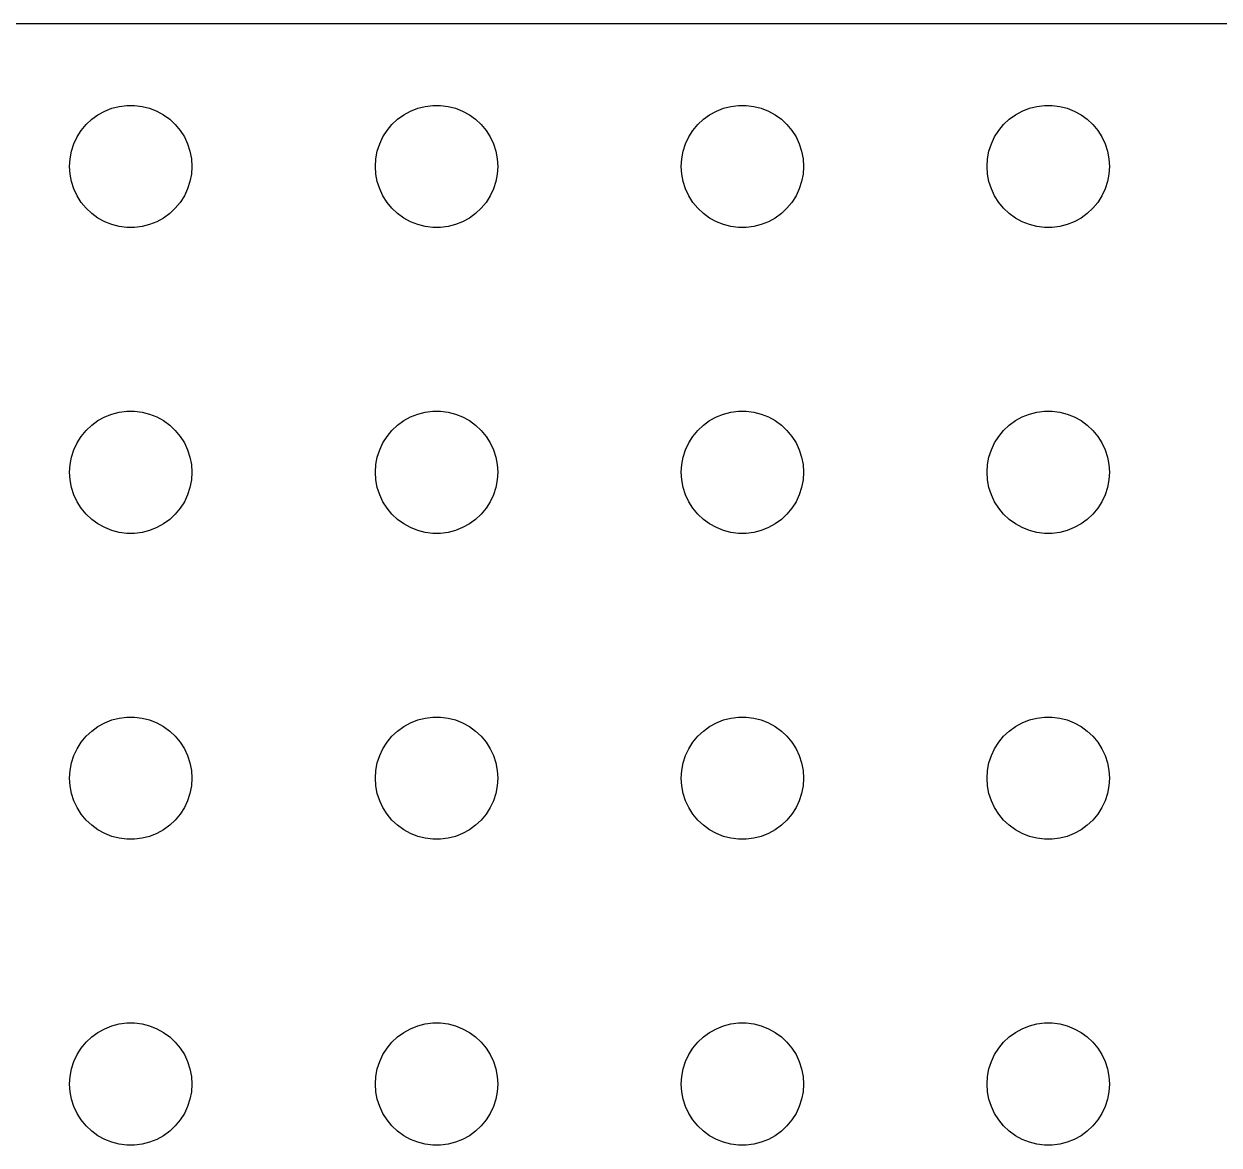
# Model space of a CAD drawing. Header units: metres. Extents: x 0 to 224, y 1 to 224.
# Drawn here: x 107.3 to 165.9, y 169.5 to 224.5 of the extents above; entities that cross this region are included whole.
import ezdxf

# ---------------------------------------------------------------- set-up
doc = ezdxf.new("R2010")
doc.units = ezdxf.units.M

msp = doc.modelspace()

# ---------------------------------------------------------------- linework, layer by layer
for p, q in [((219.814, 224.49), (5.18604, 224.49)), ((111.573, 220.353), (111.938, 220.447)), ((111.938, 220.447), (112.312, 220.494)), ((112.312, 220.494), (112.688, 220.494)), ((112.688, 220.494), (113.062, 220.447)), ((113.062, 220.447), (113.427, 220.353)), ((126.573, 220.353), (126.938, 220.447)), ((126.938, 220.447), (127.312, 220.494)), ((127.312, 220.494), (127.688, 220.494)), ((127.688, 220.494), (128.062, 220.447)), ((128.062, 220.447), (128.427, 220.353)), ((141.573, 220.353), (141.938, 220.447)), ((141.938, 220.447), (142.312, 220.494)), ((142.312, 220.494), (142.688, 220.494)), ((142.688, 220.494), (143.062, 220.447)), ((143.062, 220.447), (143.427, 220.353)), ((156.573, 220.353), (156.938, 220.447)), ((156.938, 220.447), (157.312, 220.494)), ((157.312, 220.494), (157.688, 220.494)), ((157.688, 220.494), (158.062, 220.447)), ((158.062, 220.447), (158.427, 220.353)), ((110.588, 219.812), (110.893, 220.033)), ((110.893, 220.033), (111.223, 220.214)), ((111.223, 220.214), (111.573, 220.353)), ((113.427, 220.353), (113.777, 220.214)), ((113.777, 220.214), (114.107, 220.033)), ((114.107, 220.033), (114.412, 219.812)), ((125.588, 219.812), (125.893, 220.033)), ((125.893, 220.033), (126.223, 220.214)), ((126.223, 220.214), (126.573, 220.353)), ((128.427, 220.353), (128.777, 220.214)), ((128.777, 220.214), (129.107, 220.033)), ((129.107, 220.033), (129.412, 219.812)), ((140.588, 219.812), (140.893, 220.033)), ((140.893, 220.033), (141.223, 220.214)), ((141.223, 220.214), (141.573, 220.353)), ((143.427, 220.353), (143.777, 220.214)), ((143.777, 220.214), (144.107, 220.033)), ((144.107, 220.033), (144.412, 219.812)), ((155.588, 219.812), (155.893, 220.033)), ((155.893, 220.033), (156.223, 220.214)), ((156.223, 220.214), (156.573, 220.353)), ((158.427, 220.353), (158.777, 220.214)), ((158.777, 220.214), (159.107, 220.033)), ((159.107, 220.033), (159.412, 219.812)), ((109.871, 218.945), (110.073, 219.263)), ((110.073, 219.263), (110.313, 219.554)), ((110.313, 219.554), (110.588, 219.812)), ((114.412, 219.812), (114.687, 219.554)), ((114.687, 219.554), (114.927, 219.263)), ((114.927, 219.263), (115.129, 218.945)), ((124.871, 218.945), (125.073, 219.263)), ((125.073, 219.263), (125.313, 219.554)), ((125.313, 219.554), (125.588, 219.812)), ((129.412, 219.812), (129.687, 219.554)), ((129.687, 219.554), (129.927, 219.263)), ((129.927, 219.263), (130.129, 218.945)), ((139.871, 218.945), (140.073, 219.263)), ((140.073, 219.263), (140.313, 219.554)), ((140.313, 219.554), (140.588, 219.812)), ((144.412, 219.812), (144.687, 219.554)), ((144.687, 219.554), (144.927, 219.263)), ((144.927, 219.263), (145.129, 218.945)), ((154.871, 218.945), (155.073, 219.263)), ((155.073, 219.263), (155.313, 219.554)), ((155.313, 219.554), (155.588, 219.812)), ((159.412, 219.812), (159.687, 219.554)), ((159.687, 219.554), (159.927, 219.263)), ((159.927, 219.263), (160.129, 218.945)), ((109.711, 218.604), (109.871, 218.945)), ((115.129, 218.945), (115.289, 218.604)), ((124.711, 218.604), (124.871, 218.945)), ((130.129, 218.945), (130.289, 218.604)), ((139.711, 218.604), (139.871, 218.945)), ((145.129, 218.945), (145.289, 218.604)), ((154.711, 218.604), (154.871, 218.945)), ((160.129, 218.945), (160.289, 218.604)), ((109.524, 217.876), (109.594, 218.246)), ((109.594, 218.246), (109.711, 218.604)), ((115.289, 218.604), (115.406, 218.246)), ((115.406, 218.246), (115.476, 217.876)), ((124.524, 217.876), (124.594, 218.246)), ((124.594, 218.246), (124.711, 218.604)), ((130.289, 218.604), (130.406, 218.246)), ((130.406, 218.246), (130.476, 217.876)), ((139.524, 217.876), (139.594, 218.246)), ((139.594, 218.246), (139.711, 218.604)), ((145.289, 218.604), (145.406, 218.246)), ((145.406, 218.246), (145.476, 217.876)), ((154.524, 217.876), (154.594, 218.246)), ((154.594, 218.246), (154.711, 218.604)), ((160.289, 218.604), (160.406, 218.246)), ((160.406, 218.246), (160.476, 217.876)), ((109.5, 217.5), (109.524, 217.876)), ((109.524, 217.124), (109.5, 217.5)), ((115.476, 217.876), (115.5, 217.5)), ((115.5, 217.5), (115.476, 217.124)), ((124.5, 217.5), (124.524, 217.876)), ((124.524, 217.124), (124.5, 217.5)), ((130.476, 217.876), (130.5, 217.5)), ((130.5, 217.5), (130.476, 217.124)), ((139.5, 217.5), (139.524, 217.876)), ((139.524, 217.124), (139.5, 217.5)), ((145.476, 217.876), (145.5, 217.5)), ((145.5, 217.5), (145.476, 217.124)), ((154.5, 217.5), (154.524, 217.876)), ((154.524, 217.124), (154.5, 217.5)), ((160.476, 217.876), (160.5, 217.5)), ((160.5, 217.5), (160.476, 217.124)), ((109.594, 216.754), (109.524, 217.124)), ((115.476, 217.124), (115.406, 216.754)), ((124.594, 216.754), (124.524, 217.124)), ((130.476, 217.124), (130.406, 216.754)), ((139.594, 216.754), (139.524, 217.124)), ((145.476, 217.124), (145.406, 216.754)), ((154.594, 216.754), (154.524, 217.124)), ((160.476, 217.124), (160.406, 216.754)), ((109.711, 216.396), (109.594, 216.754)), ((109.871, 216.055), (109.711, 216.396)), ((115.289, 216.396), (115.129, 216.055)), ((115.406, 216.754), (115.289, 216.396)), ((124.711, 216.396), (124.594, 216.754)), ((124.871, 216.055), (124.711, 216.396)), ((130.289, 216.396), (130.129, 216.055)), ((130.406, 216.754), (130.289, 216.396)), ((139.711, 216.396), (139.594, 216.754)), ((139.871, 216.055), (139.711, 216.396)), ((145.289, 216.396), (145.129, 216.055)), ((145.406, 216.754), (145.289, 216.396)), ((154.711, 216.396), (154.594, 216.754)), ((154.871, 216.055), (154.711, 216.396)), ((160.289, 216.396), (160.129, 216.055)), ((160.406, 216.754), (160.289, 216.396)), ((110.073, 215.737), (109.871, 216.055)), ((110.313, 215.446), (110.073, 215.737)), ((114.927, 215.737), (114.687, 215.446)), ((115.129, 216.055), (114.927, 215.737)), ((125.073, 215.737), (124.871, 216.055)), ((125.313, 215.446), (125.073, 215.737)), ((129.927, 215.737), (129.687, 215.446)), ((130.129, 216.055), (129.927, 215.737)), ((140.073, 215.737), (139.871, 216.055)), ((140.313, 215.446), (140.073, 215.737)), ((144.927, 215.737), (144.687, 215.446)), ((145.129, 216.055), (144.927, 215.737)), ((155.073, 215.737), (154.871, 216.055)), ((155.313, 215.446), (155.073, 215.737)), ((159.927, 215.737), (159.687, 215.446)), ((160.129, 216.055), (159.927, 215.737)), ((110.588, 215.188), (110.313, 215.446)), ((110.893, 214.967), (110.588, 215.188)), ((114.412, 215.188), (114.107, 214.967)), ((114.687, 215.446), (114.412, 215.188)), ((125.588, 215.188), (125.313, 215.446)), ((125.893, 214.967), (125.588, 215.188)), ((129.412, 215.188), (129.107, 214.967)), ((129.687, 215.446), (129.412, 215.188)), ((140.588, 215.188), (140.313, 215.446)), ((140.893, 214.967), (140.588, 215.188)), ((144.412, 215.188), (144.107, 214.967)), ((144.687, 215.446), (144.412, 215.188)), ((155.588, 215.188), (155.313, 215.446)), ((155.893, 214.967), (155.588, 215.188)), ((159.412, 215.188), (159.107, 214.967)), ((159.687, 215.446), (159.412, 215.188)), ((111.223, 214.786), (110.893, 214.967)), ((111.573, 214.647), (111.223, 214.786)), ((111.938, 214.553), (111.573, 214.647)), ((112.312, 214.506), (111.938, 214.553)), ((113.062, 214.553), (112.688, 214.506)), ((113.427, 214.647), (113.062, 214.553)), ((113.777, 214.786), (113.427, 214.647)), ((114.107, 214.967), (113.777, 214.786)), ((126.223, 214.786), (125.893, 214.967)), ((126.573, 214.647), (126.223, 214.786)), ((126.938, 214.553), (126.573, 214.647)), ((127.312, 214.506), (126.938, 214.553)), ((128.062, 214.553), (127.688, 214.506)), ((128.427, 214.647), (128.062, 214.553)), ((128.777, 214.786), (128.427, 214.647)), ((129.107, 214.967), (128.777, 214.786)), ((141.223, 214.786), (140.893, 214.967)), ((141.573, 214.647), (141.223, 214.786)), ((141.938, 214.553), (141.573, 214.647)), ((142.312, 214.506), (141.938, 214.553)), ((143.062, 214.553), (142.688, 214.506)), ((143.427, 214.647), (143.062, 214.553)), ((143.777, 214.786), (143.427, 214.647)), ((144.107, 214.967), (143.777, 214.786)), ((156.223, 214.786), (155.893, 214.967)), ((156.573, 214.647), (156.223, 214.786)), ((156.938, 214.553), (156.573, 214.647)), ((157.312, 214.506), (156.938, 214.553)), ((158.062, 214.553), (157.688, 214.506)), ((158.427, 214.647), (158.062, 214.553)), ((158.777, 214.786), (158.427, 214.647)), ((159.107, 214.967), (158.777, 214.786)), ((112.688, 214.506), (112.312, 214.506)), ((127.688, 214.506), (127.312, 214.506)), ((142.688, 214.506), (142.312, 214.506)), ((157.688, 214.506), (157.312, 214.506)), ((110.893, 205.033), (111.223, 205.214)), ((111.223, 205.214), (111.573, 205.353)), ((111.573, 205.353), (111.938, 205.447)), ((111.938, 205.447), (112.312, 205.494)), ((112.312, 205.494), (112.688, 205.494)), ((112.688, 205.494), (113.062, 205.447)), ((113.062, 205.447), (113.427, 205.353)), ((113.427, 205.353), (113.777, 205.214)), ((113.777, 205.214), (114.107, 205.033)), ((125.893, 205.033), (126.223, 205.214)), ((126.223, 205.214), (126.573, 205.353)), ((126.573, 205.353), (126.938, 205.447)), ((126.938, 205.447), (127.312, 205.494)), ((127.312, 205.494), (127.688, 205.494)), ((127.688, 205.494), (128.062, 205.447)), ((128.062, 205.447), (128.427, 205.353)), ((128.427, 205.353), (128.777, 205.214)), ((128.777, 205.214), (129.107, 205.033)), ((140.893, 205.033), (141.223, 205.214)), ((141.223, 205.214), (141.573, 205.353)), ((141.573, 205.353), (141.938, 205.447)), ((141.938, 205.447), (142.312, 205.494)), ((142.312, 205.494), (142.688, 205.494)), ((142.688, 205.494), (143.062, 205.447)), ((143.062, 205.447), (143.427, 205.353)), ((143.427, 205.353), (143.777, 205.214)), ((143.777, 205.214), (144.107, 205.033)), ((155.893, 205.033), (156.223, 205.214)), ((156.223, 205.214), (156.573, 205.353)), ((156.573, 205.353), (156.938, 205.447)), ((156.938, 205.447), (157.312, 205.494)), ((157.312, 205.494), (157.688, 205.494)), ((157.688, 205.494), (158.062, 205.447)), ((158.062, 205.447), (158.427, 205.353)), ((158.427, 205.353), (158.777, 205.214)), ((158.777, 205.214), (159.107, 205.033)), ((110.313, 204.554), (110.588, 204.812)), ((110.588, 204.812), (110.893, 205.033)), ((114.107, 205.033), (114.412, 204.812)), ((114.412, 204.812), (114.687, 204.554)), ((125.313, 204.554), (125.588, 204.812)), ((125.588, 204.812), (125.893, 205.033)), ((129.107, 205.033), (129.412, 204.812)), ((129.412, 204.812), (129.687, 204.554)), ((140.313, 204.554), (140.588, 204.812)), ((140.588, 204.812), (140.893, 205.033)), ((144.107, 205.033), (144.412, 204.812)), ((144.412, 204.812), (144.687, 204.554)), ((155.313, 204.554), (155.588, 204.812)), ((155.588, 204.812), (155.893, 205.033)), ((159.107, 205.033), (159.412, 204.812)), ((159.412, 204.812), (159.687, 204.554)), ((109.871, 203.945), (110.073, 204.263)), ((110.073, 204.263), (110.313, 204.554)), ((114.687, 204.554), (114.927, 204.263)), ((114.927, 204.263), (115.129, 203.945)), ((124.871, 203.945), (125.073, 204.263)), ((125.073, 204.263), (125.313, 204.554)), ((129.687, 204.554), (129.927, 204.263)), ((129.927, 204.263), (130.129, 203.945)), ((139.871, 203.945), (140.073, 204.263)), ((140.073, 204.263), (140.313, 204.554)), ((144.687, 204.554), (144.927, 204.263)), ((144.927, 204.263), (145.129, 203.945)), ((154.871, 203.945), (155.073, 204.263)), ((155.073, 204.263), (155.313, 204.554)), ((159.687, 204.554), (159.927, 204.263)), ((159.927, 204.263), (160.129, 203.945)), ((109.594, 203.246), (109.711, 203.604)), ((109.711, 203.604), (109.871, 203.945)), ((115.129, 203.945), (115.289, 203.604)), ((115.289, 203.604), (115.406, 203.246)), ((124.594, 203.246), (124.711, 203.604)), ((124.711, 203.604), (124.871, 203.945)), ((130.129, 203.945), (130.289, 203.604)), ((130.289, 203.604), (130.406, 203.246)), ((139.594, 203.246), (139.711, 203.604)), ((139.711, 203.604), (139.871, 203.945)), ((145.129, 203.945), (145.289, 203.604)), ((145.289, 203.604), (145.406, 203.246)), ((154.594, 203.246), (154.711, 203.604)), ((154.711, 203.604), (154.871, 203.945)), ((160.129, 203.945), (160.289, 203.604)), ((160.289, 203.604), (160.406, 203.246)), ((109.5, 202.5), (109.524, 202.876)), ((109.524, 202.876), (109.594, 203.246)), ((115.406, 203.246), (115.476, 202.876)), ((115.476, 202.876), (115.5, 202.5)), ((124.5, 202.5), (124.524, 202.876)), ((124.524, 202.876), (124.594, 203.246)), ((130.406, 203.246), (130.476, 202.876)), ((130.476, 202.876), (130.5, 202.5)), ((139.5, 202.5), (139.524, 202.876)), ((139.524, 202.876), (139.594, 203.246)), ((145.406, 203.246), (145.476, 202.876)), ((145.476, 202.876), (145.5, 202.5)), ((154.5, 202.5), (154.524, 202.876)), ((154.524, 202.876), (154.594, 203.246)), ((160.406, 203.246), (160.476, 202.876)), ((160.476, 202.876), (160.5, 202.5)), ((109.524, 202.124), (109.5, 202.5)), ((115.5, 202.5), (115.476, 202.124)), ((124.524, 202.124), (124.5, 202.5)), ((130.5, 202.5), (130.476, 202.124)), ((139.524, 202.124), (139.5, 202.5)), ((145.5, 202.5), (145.476, 202.124)), ((154.524, 202.124), (154.5, 202.5)), ((160.5, 202.5), (160.476, 202.124)), ((109.594, 201.754), (109.524, 202.124)), ((109.711, 201.396), (109.594, 201.754)), ((115.406, 201.754), (115.289, 201.396)), ((115.476, 202.124), (115.406, 201.754)), ((124.594, 201.754), (124.524, 202.124)), ((124.711, 201.396), (124.594, 201.754)), ((130.406, 201.754), (130.289, 201.396)), ((130.476, 202.124), (130.406, 201.754)), ((139.594, 201.754), (139.524, 202.124)), ((139.711, 201.396), (139.594, 201.754)), ((145.406, 201.754), (145.289, 201.396)), ((145.476, 202.124), (145.406, 201.754)), ((154.594, 201.754), (154.524, 202.124)), ((154.711, 201.396), (154.594, 201.754)), ((160.406, 201.754), (160.289, 201.396)), ((160.476, 202.124), (160.406, 201.754)), ((109.871, 201.055), (109.711, 201.396)), ((115.289, 201.396), (115.129, 201.055)), ((124.871, 201.055), (124.711, 201.396)), ((130.289, 201.396), (130.129, 201.055)), ((139.871, 201.055), (139.711, 201.396)), ((145.289, 201.396), (145.129, 201.055)), ((154.871, 201.055), (154.711, 201.396)), ((160.289, 201.396), (160.129, 201.055)), ((110.073, 200.737), (109.871, 201.055)), ((110.313, 200.446), (110.073, 200.737)), ((114.927, 200.737), (114.687, 200.446)), ((115.129, 201.055), (114.927, 200.737)), ((125.073, 200.737), (124.871, 201.055)), ((125.313, 200.446), (125.073, 200.737)), ((129.927, 200.737), (129.687, 200.446)), ((130.129, 201.055), (129.927, 200.737)), ((140.073, 200.737), (139.871, 201.055)), ((140.313, 200.446), (140.073, 200.737)), ((144.927, 200.737), (144.687, 200.446)), ((145.129, 201.055), (144.927, 200.737)), ((155.073, 200.737), (154.871, 201.055)), ((155.313, 200.446), (155.073, 200.737)), ((159.927, 200.737), (159.687, 200.446)), ((160.129, 201.055), (159.927, 200.737)), ((110.588, 200.188), (110.313, 200.446)), ((110.893, 199.967), (110.588, 200.188)), ((111.223, 199.786), (110.893, 199.967)), ((114.107, 199.967), (113.777, 199.786)), ((114.412, 200.188), (114.107, 199.967)), ((114.687, 200.446), (114.412, 200.188)), ((125.588, 200.188), (125.313, 200.446)), ((125.893, 199.967), (125.588, 200.188)), ((126.223, 199.786), (125.893, 199.967)), ((129.107, 199.967), (128.777, 199.786)), ((129.412, 200.188), (129.107, 199.967)), ((129.687, 200.446), (129.412, 200.188)), ((140.588, 200.188), (140.313, 200.446)), ((140.893, 199.967), (140.588, 200.188)), ((141.223, 199.786), (140.893, 199.967)), ((144.107, 199.967), (143.777, 199.786)), ((144.412, 200.188), (144.107, 199.967)), ((144.687, 200.446), (144.412, 200.188)), ((155.588, 200.188), (155.313, 200.446)), ((155.893, 199.967), (155.588, 200.188)), ((156.223, 199.786), (155.893, 199.967)), ((159.107, 199.967), (158.777, 199.786)), ((159.412, 200.188), (159.107, 199.967)), ((159.687, 200.446), (159.412, 200.188)), ((111.573, 199.647), (111.223, 199.786)), ((111.938, 199.553), (111.573, 199.647)), ((112.312, 199.506), (111.938, 199.553)), ((112.688, 199.506), (112.312, 199.506)), ((113.062, 199.553), (112.688, 199.506)), ((113.427, 199.647), (113.062, 199.553)), ((113.777, 199.786), (113.427, 199.647)), ((126.573, 199.647), (126.223, 199.786)), ((126.938, 199.553), (126.573, 199.647)), ((127.312, 199.506), (126.938, 199.553)), ((127.688, 199.506), (127.312, 199.506)), ((128.062, 199.553), (127.688, 199.506)), ((128.427, 199.647), (128.062, 199.553)), ((128.777, 199.786), (128.427, 199.647)), ((141.573, 199.647), (141.223, 199.786)), ((141.938, 199.553), (141.573, 199.647)), ((142.312, 199.506), (141.938, 199.553)), ((142.688, 199.506), (142.312, 199.506)), ((143.062, 199.553), (142.688, 199.506)), ((143.427, 199.647), (143.062, 199.553)), ((143.777, 199.786), (143.427, 199.647)), ((156.573, 199.647), (156.223, 199.786)), ((156.938, 199.553), (156.573, 199.647)), ((157.312, 199.506), (156.938, 199.553)), ((157.688, 199.506), (157.312, 199.506)), ((158.062, 199.553), (157.688, 199.506)), ((158.427, 199.647), (158.062, 199.553)), ((158.777, 199.786), (158.427, 199.647)), ((110.588, 189.812), (110.893, 190.033)), ((110.893, 190.033), (111.223, 190.214)), ((111.223, 190.214), (111.573, 190.353)), ((111.573, 190.353), (111.938, 190.447)), ((111.938, 190.447), (112.312, 190.494)), ((112.312, 190.494), (112.688, 190.494)), ((112.688, 190.494), (113.062, 190.447)), ((113.062, 190.447), (113.427, 190.353)), ((113.427, 190.353), (113.777, 190.214)), ((113.777, 190.214), (114.107, 190.033)), ((114.107, 190.033), (114.412, 189.812)), ((125.588, 189.812), (125.893, 190.033)), ((125.893, 190.033), (126.223, 190.214)), ((126.223, 190.214), (126.573, 190.353)), ((126.573, 190.353), (126.938, 190.447)), ((126.938, 190.447), (127.312, 190.494)), ((127.312, 190.494), (127.688, 190.494)), ((127.688, 190.494), (128.062, 190.447)), ((128.062, 190.447), (128.427, 190.353)), ((128.427, 190.353), (128.777, 190.214)), ((128.777, 190.214), (129.107, 190.033)), ((129.107, 190.033), (129.412, 189.812)), ((140.588, 189.812), (140.893, 190.033)), ((140.893, 190.033), (141.223, 190.214)), ((141.223, 190.214), (141.573, 190.353)), ((141.573, 190.353), (141.938, 190.447)), ((141.938, 190.447), (142.312, 190.494)), ((142.312, 190.494), (142.688, 190.494)), ((142.688, 190.494), (143.062, 190.447)), ((143.062, 190.447), (143.427, 190.353)), ((143.427, 190.353), (143.777, 190.214)), ((143.777, 190.214), (144.107, 190.033)), ((144.107, 190.033), (144.412, 189.812)), ((155.588, 189.812), (155.893, 190.033)), ((155.893, 190.033), (156.223, 190.214)), ((156.223, 190.214), (156.573, 190.353)), ((156.573, 190.353), (156.938, 190.447)), ((156.938, 190.447), (157.312, 190.494)), ((157.312, 190.494), (157.688, 190.494)), ((157.688, 190.494), (158.062, 190.447)), ((158.062, 190.447), (158.427, 190.353)), ((158.427, 190.353), (158.777, 190.214)), ((158.777, 190.214), (159.107, 190.033)), ((159.107, 190.033), (159.412, 189.812)), ((110.073, 189.263), (110.313, 189.554)), ((110.313, 189.554), (110.588, 189.812)), ((114.412, 189.812), (114.687, 189.554)), ((114.687, 189.554), (114.927, 189.263)), ((125.073, 189.263), (125.313, 189.554)), ((125.313, 189.554), (125.588, 189.812)), ((129.412, 189.812), (129.687, 189.554)), ((129.687, 189.554), (129.927, 189.263)), ((140.073, 189.263), (140.313, 189.554)), ((140.313, 189.554), (140.588, 189.812)), ((144.412, 189.812), (144.687, 189.554)), ((144.687, 189.554), (144.927, 189.263)), ((155.073, 189.263), (155.313, 189.554)), ((155.313, 189.554), (155.588, 189.812)), ((159.412, 189.812), (159.687, 189.554)), ((159.687, 189.554), (159.927, 189.263)), ((109.711, 188.604), (109.871, 188.945)), ((109.871, 188.945), (110.073, 189.263)), ((114.927, 189.263), (115.129, 188.945)), ((115.129, 188.945), (115.289, 188.604)), ((124.711, 188.604), (124.871, 188.945)), ((124.871, 188.945), (125.073, 189.263)), ((129.927, 189.263), (130.129, 188.945)), ((130.129, 188.945), (130.289, 188.604)), ((139.711, 188.604), (139.871, 188.945)), ((139.871, 188.945), (140.073, 189.263)), ((144.927, 189.263), (145.129, 188.945)), ((145.129, 188.945), (145.289, 188.604)), ((154.711, 188.604), (154.871, 188.945)), ((154.871, 188.945), (155.073, 189.263)), ((159.927, 189.263), (160.129, 188.945)), ((160.129, 188.945), (160.289, 188.604)), ((109.524, 187.876), (109.594, 188.246)), ((109.594, 188.246), (109.711, 188.604)), ((115.289, 188.604), (115.406, 188.246)), ((115.406, 188.246), (115.476, 187.876)), ((124.524, 187.876), (124.594, 188.246)), ((124.594, 188.246), (124.711, 188.604)), ((130.289, 188.604), (130.406, 188.246)), ((130.406, 188.246), (130.476, 187.876)), ((139.524, 187.876), (139.594, 188.246)), ((139.594, 188.246), (139.711, 188.604)), ((145.289, 188.604), (145.406, 188.246)), ((145.406, 188.246), (145.476, 187.876)), ((154.524, 187.876), (154.594, 188.246)), ((154.594, 188.246), (154.711, 188.604)), ((160.289, 188.604), (160.406, 188.246)), ((160.406, 188.246), (160.476, 187.876)), ((109.5, 187.5), (109.524, 187.876)), ((115.476, 187.876), (115.5, 187.5)), ((124.5, 187.5), (124.524, 187.876)), ((130.476, 187.876), (130.5, 187.5)), ((139.5, 187.5), (139.524, 187.876)), ((145.476, 187.876), (145.5, 187.5)), ((154.5, 187.5), (154.524, 187.876)), ((160.476, 187.876), (160.5, 187.5)), ((109.524, 187.124), (109.5, 187.5)), ((109.594, 186.754), (109.524, 187.124)), ((115.476, 187.124), (115.406, 186.754)), ((115.5, 187.5), (115.476, 187.124)), ((124.524, 187.124), (124.5, 187.5)), ((124.594, 186.754), (124.524, 187.124)), ((130.476, 187.124), (130.406, 186.754)), ((130.5, 187.5), (130.476, 187.124)), ((139.524, 187.124), (139.5, 187.5)), ((139.594, 186.754), (139.524, 187.124)), ((145.476, 187.124), (145.406, 186.754)), ((145.5, 187.5), (145.476, 187.124)), ((154.524, 187.124), (154.5, 187.5)), ((154.594, 186.754), (154.524, 187.124)), ((160.476, 187.124), (160.406, 186.754)), ((160.5, 187.5), (160.476, 187.124)), ((109.711, 186.396), (109.594, 186.754)), ((115.406, 186.754), (115.289, 186.396)), ((124.711, 186.396), (124.594, 186.754)), ((130.406, 186.754), (130.289, 186.396)), ((139.711, 186.396), (139.594, 186.754)), ((145.406, 186.754), (145.289, 186.396)), ((154.711, 186.396), (154.594, 186.754)), ((160.406, 186.754), (160.289, 186.396)), ((109.871, 186.055), (109.711, 186.396)), ((110.073, 185.737), (109.871, 186.055)), ((115.129, 186.055), (114.927, 185.737)), ((115.289, 186.396), (115.129, 186.055)), ((124.871, 186.055), (124.711, 186.396)), ((125.073, 185.737), (124.871, 186.055)), ((130.129, 186.055), (129.927, 185.737)), ((130.289, 186.396), (130.129, 186.055)), ((139.871, 186.055), (139.711, 186.396)), ((140.073, 185.737), (139.871, 186.055)), ((145.129, 186.055), (144.927, 185.737)), ((145.289, 186.396), (145.129, 186.055)), ((154.871, 186.055), (154.711, 186.396)), ((155.073, 185.737), (154.871, 186.055)), ((160.129, 186.055), (159.927, 185.737)), ((160.289, 186.396), (160.129, 186.055)), ((110.313, 185.446), (110.073, 185.737)), ((110.588, 185.188), (110.313, 185.446)), ((114.687, 185.446), (114.412, 185.188)), ((114.927, 185.737), (114.687, 185.446)), ((125.313, 185.446), (125.073, 185.737)), ((125.588, 185.188), (125.313, 185.446)), ((129.687, 185.446), (129.412, 185.188)), ((129.927, 185.737), (129.687, 185.446)), ((140.313, 185.446), (140.073, 185.737)), ((140.588, 185.188), (140.313, 185.446)), ((144.687, 185.446), (144.412, 185.188)), ((144.927, 185.737), (144.687, 185.446)), ((155.313, 185.446), (155.073, 185.737)), ((155.588, 185.188), (155.313, 185.446)), ((159.687, 185.446), (159.412, 185.188)), ((159.927, 185.737), (159.687, 185.446)), ((110.893, 184.967), (110.588, 185.188)), ((111.223, 184.786), (110.893, 184.967)), ((111.573, 184.647), (111.223, 184.786)), ((113.777, 184.786), (113.427, 184.647)), ((114.107, 184.967), (113.777, 184.786)), ((114.412, 185.188), (114.107, 184.967)), ((125.893, 184.967), (125.588, 185.188)), ((126.223, 184.786), (125.893, 184.967)), ((126.573, 184.647), (126.223, 184.786)), ((128.777, 184.786), (128.427, 184.647)), ((129.107, 184.967), (128.777, 184.786)), ((129.412, 185.188), (129.107, 184.967)), ((140.893, 184.967), (140.588, 185.188)), ((141.223, 184.786), (140.893, 184.967)), ((141.573, 184.647), (141.223, 184.786)), ((143.777, 184.786), (143.427, 184.647)), ((144.107, 184.967), (143.777, 184.786)), ((144.412, 185.188), (144.107, 184.967)), ((155.893, 184.967), (155.588, 185.188)), ((156.223, 184.786), (155.893, 184.967)), ((156.573, 184.647), (156.223, 184.786)), ((158.777, 184.786), (158.427, 184.647)), ((159.107, 184.967), (158.777, 184.786)), ((159.412, 185.188), (159.107, 184.967)), ((111.938, 184.553), (111.573, 184.647)), ((112.312, 184.506), (111.938, 184.553)), ((112.688, 184.506), (112.312, 184.506)), ((113.062, 184.553), (112.688, 184.506)), ((113.427, 184.647), (113.062, 184.553)), ((126.938, 184.553), (126.573, 184.647)), ((127.312, 184.506), (126.938, 184.553)), ((127.688, 184.506), (127.312, 184.506)), ((128.062, 184.553), (127.688, 184.506)), ((128.427, 184.647), (128.062, 184.553)), ((141.938, 184.553), (141.573, 184.647)), ((142.312, 184.506), (141.938, 184.553)), ((142.688, 184.506), (142.312, 184.506)), ((143.062, 184.553), (142.688, 184.506)), ((143.427, 184.647), (143.062, 184.553)), ((156.938, 184.553), (156.573, 184.647)), ((157.312, 184.506), (156.938, 184.553)), ((157.688, 184.506), (157.312, 184.506)), ((158.062, 184.553), (157.688, 184.506)), ((158.427, 184.647), (158.062, 184.553)), ((111.223, 175.214), (111.573, 175.353)), ((111.573, 175.353), (111.938, 175.447)), ((111.938, 175.447), (112.312, 175.494)), ((112.312, 175.494), (112.688, 175.494)), ((112.688, 175.494), (113.062, 175.447)), ((113.062, 175.447), (113.427, 175.353)), ((113.427, 175.353), (113.777, 175.214)), ((126.223, 175.214), (126.573, 175.353)), ((126.573, 175.353), (126.938, 175.447)), ((126.938, 175.447), (127.312, 175.494)), ((127.312, 175.494), (127.688, 175.494)), ((127.688, 175.494), (128.062, 175.447)), ((128.062, 175.447), (128.427, 175.353)), ((128.427, 175.353), (128.777, 175.214)), ((141.223, 175.214), (141.573, 175.353)), ((141.573, 175.353), (141.938, 175.447)), ((141.938, 175.447), (142.312, 175.494)), ((142.312, 175.494), (142.688, 175.494)), ((142.688, 175.494), (143.062, 175.447)), ((143.062, 175.447), (143.427, 175.353)), ((143.427, 175.353), (143.777, 175.214)), ((156.223, 175.214), (156.573, 175.353)), ((156.573, 175.353), (156.938, 175.447)), ((156.938, 175.447), (157.312, 175.494)), ((157.312, 175.494), (157.688, 175.494)), ((157.688, 175.494), (158.062, 175.447)), ((158.062, 175.447), (158.427, 175.353)), ((158.427, 175.353), (158.777, 175.214)), ((110.313, 174.554), (110.588, 174.812)), ((110.588, 174.812), (110.893, 175.033)), ((110.893, 175.033), (111.223, 175.214)), ((113.777, 175.214), (114.107, 175.033)), ((114.107, 175.033), (114.412, 174.812)), ((114.412, 174.812), (114.687, 174.554)), ((125.313, 174.554), (125.588, 174.812)), ((125.588, 174.812), (125.893, 175.033)), ((125.893, 175.033), (126.223, 175.214)), ((128.777, 175.214), (129.107, 175.033)), ((129.107, 175.033), (129.412, 174.812)), ((129.412, 174.812), (129.687, 174.554)), ((140.313, 174.554), (140.588, 174.812)), ((140.588, 174.812), (140.893, 175.033)), ((140.893, 175.033), (141.223, 175.214)), ((143.777, 175.214), (144.107, 175.033)), ((144.107, 175.033), (144.412, 174.812)), ((144.412, 174.812), (144.687, 174.554)), ((155.313, 174.554), (155.588, 174.812)), ((155.588, 174.812), (155.893, 175.033)), ((155.893, 175.033), (156.223, 175.214)), ((158.777, 175.214), (159.107, 175.033)), ((159.107, 175.033), (159.412, 174.812)), ((159.412, 174.812), (159.687, 174.554)), ((109.871, 173.945), (110.073, 174.263)), ((110.073, 174.263), (110.313, 174.554)), ((114.687, 174.554), (114.927, 174.263)), ((114.927, 174.263), (115.129, 173.945)), ((124.871, 173.945), (125.073, 174.263)), ((125.073, 174.263), (125.313, 174.554)), ((129.687, 174.554), (129.927, 174.263)), ((129.927, 174.263), (130.129, 173.945)), ((139.871, 173.945), (140.073, 174.263)), ((140.073, 174.263), (140.313, 174.554)), ((144.687, 174.554), (144.927, 174.263)), ((144.927, 174.263), (145.129, 173.945)), ((154.871, 173.945), (155.073, 174.263)), ((155.073, 174.263), (155.313, 174.554)), ((159.687, 174.554), (159.927, 174.263)), ((159.927, 174.263), (160.129, 173.945)), ((109.594, 173.246), (109.711, 173.604)), ((109.711, 173.604), (109.871, 173.945)), ((115.129, 173.945), (115.289, 173.604)), ((115.289, 173.604), (115.406, 173.246)), ((124.594, 173.246), (124.711, 173.604)), ((124.711, 173.604), (124.871, 173.945)), ((130.129, 173.945), (130.289, 173.604)), ((130.289, 173.604), (130.406, 173.246)), ((139.594, 173.246), (139.711, 173.604)), ((139.711, 173.604), (139.871, 173.945)), ((145.129, 173.945), (145.289, 173.604)), ((145.289, 173.604), (145.406, 173.246)), ((154.594, 173.246), (154.711, 173.604)), ((154.711, 173.604), (154.871, 173.945)), ((160.129, 173.945), (160.289, 173.604)), ((160.289, 173.604), (160.406, 173.246)), ((109.524, 172.876), (109.594, 173.246)), ((115.406, 173.246), (115.476, 172.876)), ((124.524, 172.876), (124.594, 173.246)), ((130.406, 173.246), (130.476, 172.876)), ((139.524, 172.876), (139.594, 173.246)), ((145.406, 173.246), (145.476, 172.876)), ((154.524, 172.876), (154.594, 173.246)), ((160.406, 173.246), (160.476, 172.876)), ((109.5, 172.5), (109.524, 172.876)), ((109.524, 172.124), (109.5, 172.5)), ((115.476, 172.876), (115.5, 172.5)), ((115.5, 172.5), (115.476, 172.124)), ((124.5, 172.5), (124.524, 172.876)), ((124.524, 172.124), (124.5, 172.5)), ((130.476, 172.876), (130.5, 172.5)), ((130.5, 172.5), (130.476, 172.124)), ((139.5, 172.5), (139.524, 172.876)), ((139.524, 172.124), (139.5, 172.5)), ((145.476, 172.876), (145.5, 172.5)), ((145.5, 172.5), (145.476, 172.124)), ((154.5, 172.5), (154.524, 172.876)), ((154.524, 172.124), (154.5, 172.5)), ((160.476, 172.876), (160.5, 172.5)), ((160.5, 172.5), (160.476, 172.124)), ((109.594, 171.754), (109.524, 172.124)), ((115.476, 172.124), (115.406, 171.754)), ((124.594, 171.754), (124.524, 172.124)), ((130.476, 172.124), (130.406, 171.754)), ((139.594, 171.754), (139.524, 172.124)), ((145.476, 172.124), (145.406, 171.754)), ((154.594, 171.754), (154.524, 172.124)), ((160.476, 172.124), (160.406, 171.754)), ((109.711, 171.396), (109.594, 171.754)), ((109.871, 171.055), (109.711, 171.396)), ((115.289, 171.396), (115.129, 171.055)), ((115.406, 171.754), (115.289, 171.396)), ((124.711, 171.396), (124.594, 171.754)), ((124.871, 171.055), (124.711, 171.396)), ((130.289, 171.396), (130.129, 171.055)), ((130.406, 171.754), (130.289, 171.396)), ((139.711, 171.396), (139.594, 171.754)), ((139.871, 171.055), (139.711, 171.396)), ((145.289, 171.396), (145.129, 171.055)), ((145.406, 171.754), (145.289, 171.396)), ((154.711, 171.396), (154.594, 171.754)), ((154.871, 171.055), (154.711, 171.396)), ((160.289, 171.396), (160.129, 171.055)), ((160.406, 171.754), (160.289, 171.396)), ((110.073, 170.737), (109.871, 171.055)), ((110.313, 170.446), (110.073, 170.737)), ((114.927, 170.737), (114.687, 170.446)), ((115.129, 171.055), (114.927, 170.737)), ((125.073, 170.737), (124.871, 171.055)), ((125.313, 170.446), (125.073, 170.737)), ((129.927, 170.737), (129.687, 170.446)), ((130.129, 171.055), (129.927, 170.737)), ((140.073, 170.737), (139.871, 171.055)), ((140.313, 170.446), (140.073, 170.737)), ((144.927, 170.737), (144.687, 170.446)), ((145.129, 171.055), (144.927, 170.737)), ((155.073, 170.737), (154.871, 171.055)), ((155.313, 170.446), (155.073, 170.737)), ((159.927, 170.737), (159.687, 170.446)), ((160.129, 171.055), (159.927, 170.737)), ((110.588, 170.188), (110.313, 170.446)), ((110.893, 169.967), (110.588, 170.188)), ((114.412, 170.188), (114.107, 169.967)), ((114.687, 170.446), (114.412, 170.188)), ((125.588, 170.188), (125.313, 170.446)), ((125.893, 169.967), (125.588, 170.188)), ((129.412, 170.188), (129.107, 169.967)), ((129.687, 170.446), (129.412, 170.188)), ((140.588, 170.188), (140.313, 170.446)), ((140.893, 169.967), (140.588, 170.188)), ((144.412, 170.188), (144.107, 169.967)), ((144.687, 170.446), (144.412, 170.188)), ((155.588, 170.188), (155.313, 170.446)), ((155.893, 169.967), (155.588, 170.188)), ((159.412, 170.188), (159.107, 169.967)), ((159.687, 170.446), (159.412, 170.188)), ((111.223, 169.786), (110.893, 169.967)), ((111.573, 169.647), (111.223, 169.786)), ((111.938, 169.553), (111.573, 169.647)), ((112.312, 169.506), (111.938, 169.553)), ((112.688, 169.506), (112.312, 169.506)), ((113.062, 169.553), (112.688, 169.506)), ((113.427, 169.647), (113.062, 169.553)), ((113.777, 169.786), (113.427, 169.647)), ((114.107, 169.967), (113.777, 169.786)), ((126.223, 169.786), (125.893, 169.967)), ((126.573, 169.647), (126.223, 169.786)), ((126.938, 169.553), (126.573, 169.647)), ((127.312, 169.506), (126.938, 169.553)), ((127.688, 169.506), (127.312, 169.506)), ((128.062, 169.553), (127.688, 169.506)), ((128.427, 169.647), (128.062, 169.553)), ((128.777, 169.786), (128.427, 169.647)), ((129.107, 169.967), (128.777, 169.786)), ((141.223, 169.786), (140.893, 169.967)), ((141.573, 169.647), (141.223, 169.786)), ((141.938, 169.553), (141.573, 169.647)), ((142.312, 169.506), (141.938, 169.553)), ((142.688, 169.506), (142.312, 169.506)), ((143.062, 169.553), (142.688, 169.506)), ((143.427, 169.647), (143.062, 169.553)), ((143.777, 169.786), (143.427, 169.647)), ((144.107, 169.967), (143.777, 169.786)), ((156.223, 169.786), (155.893, 169.967)), ((156.573, 169.647), (156.223, 169.786)), ((156.938, 169.553), (156.573, 169.647)), ((157.312, 169.506), (156.938, 169.553)), ((157.688, 169.506), (157.312, 169.506)), ((158.062, 169.553), (157.688, 169.506)), ((158.427, 169.647), (158.062, 169.553)), ((158.777, 169.786), (158.427, 169.647)), ((159.107, 169.967), (158.777, 169.786))]:
    msp.add_line(p, q)

doc.saveas('drawing.dxf')
